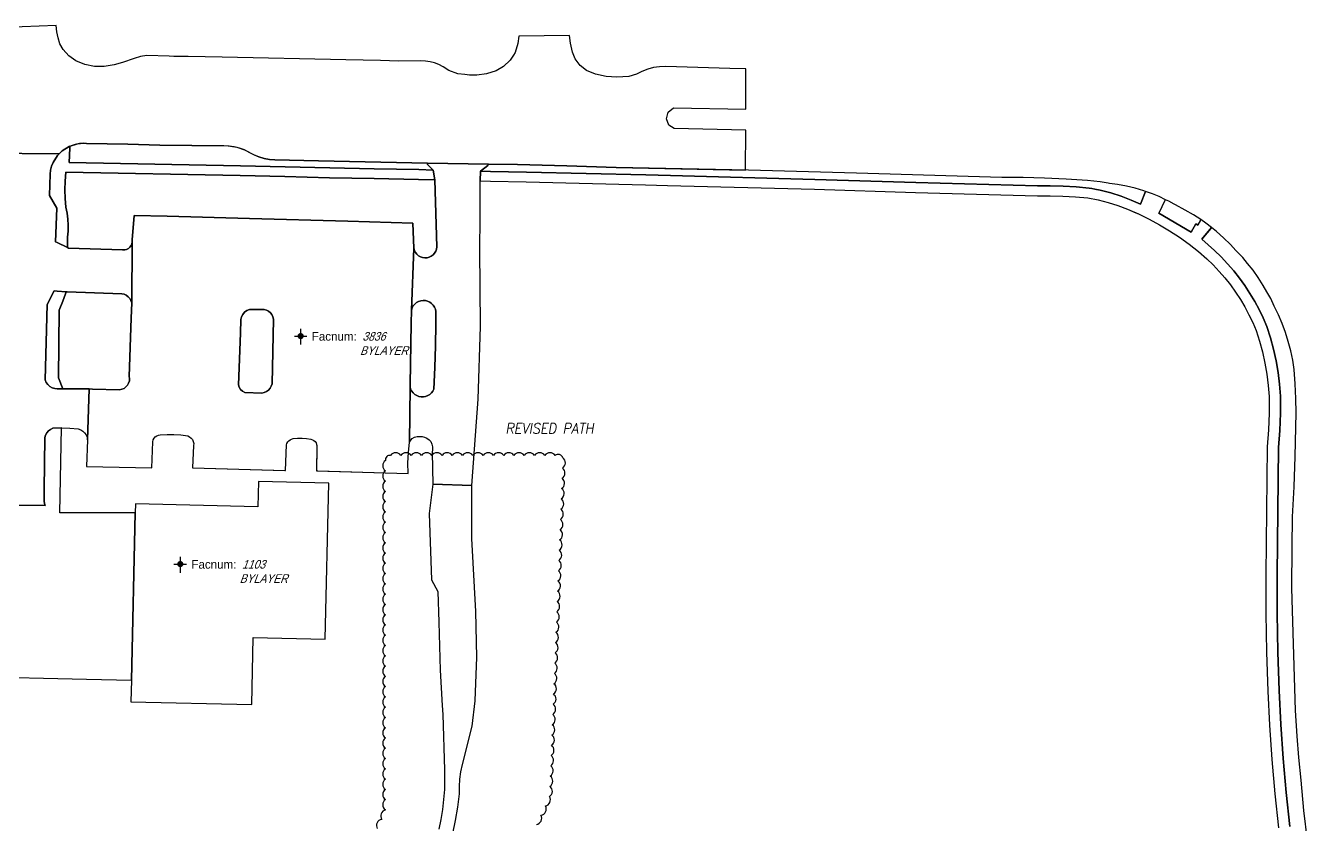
# Model space of a CAD drawing. Header units: inches. Extents: x 1273557 to 1282364, y 239587 to 246310.
# Drawn here: x 1281633 to 1282257, y 243218 to 243607 of the extents above; entities that cross this region are included whole.
import ezdxf
from ezdxf.enums import TextEntityAlignment as Align

# ---------------------------------------------------------------- set-up
doc = ezdxf.new("R2010")
doc.units = ezdxf.units.IN
doc.header["$MEASUREMENT"] = 0
doc.linetypes.add('DASHED2', pattern=[0.375, 0.25, -0.125])
doc.layers.add('BLDG-DATA', color=159, linetype='DASHED2', lineweight=30)
for name, color, linetype in [('BLDG-UW', 231, 'Continuous'), ('GRASS', 3, 'Continuous'), ('PATH', 253, 'Continuous'), ('PRKG-DATA', 255, 'Continuous'), ('PRKG-UW', 6, 'Continuous'), ('PRKG-UW-ISLAND', 40, 'Continuous'), ('REV-2013', 1, 'Continuous'), ('STREET-NONUW', 4, 'Continuous'), ('STREET-UW', 50, 'Continuous')]:
    doc.layers.add(name, color=color, linetype=linetype)
doc.styles.add('Revisions', font='simplex.shx', dxfattribs={"width": 0.9, "oblique": 10, "height": 25})
doc.styles.add('SS_LITE', font='FRABK.TTF', dxfattribs={"height": 16})

# ---------------------------------------------------------------- blocks, each defined once
blk = doc.blocks.new('*U1')
for p, q in [((-3.08, 0), (3.08, 0)), ((0, 3.55), (0, -4.2))]:
    blk.add_line(p, q)
at = {"const_width": 1.5}
blk.add_lwpolyline([(-0.75, 0, 1), (0.75, 0, 1)], format="xyb", close=True, dxfattribs=at)
at = {"layer": 'BLDG-DATA', "color": 1, "style": 'SS_LITE'}
blk.add_text('Facnum:', height=4.2, dxfattribs=at).set_placement((27.26, -2.25), align=Align.RIGHT)
at = {"layer": 'BLDG-DATA', "color": 7, "style": 'SS_LITE', "oblique": 20, "width": 0.9, "flags": 8}
for tag, p in [('FACNUM', (29.98, -2.25)), ('OBJECT', (28.84, -9.16))]:
    blk.add_attdef(tag, p, '', height=4.2, dxfattribs=at)
blk = doc.blocks.new('*U8')
for p, q in [((-3.08, 0), (3.08, 0)), ((0, 3.55), (0, -4.2))]:
    blk.add_line(p, q)
at = {"const_width": 1.5}
blk.add_lwpolyline([(-0.75, 0, 1), (0.75, 0, 1)], format="xyb", close=True, dxfattribs=at)
at = {"layer": 'PRKG-DATA', "color": 1, "style": 'SS_LITE'}
blk.add_text('Facnum:', height=4.2, dxfattribs=at).set_placement((27.26, -2.25), align=Align.RIGHT)
at = {"layer": 'PRKG-DATA', "color": 7, "style": 'SS_LITE', "oblique": 20, "width": 0.9, "flags": 8}
for tag, p in [('FACNUM', (29.98, -2.25)), ('OBJECT', (28.84, -9.16))]:
    blk.add_attdef(tag, p, '', height=4.2, dxfattribs=at)

msp = doc.modelspace()

# ---------------------------------------------------------------- linework, layer by layer
at = {"layer": 'BLDG-UW'}
msp.add_lwpolyline([(1281686.84, 243374.18), (1281686.74, 243369.83), (1281684.86, 243288.41), (1281684.62, 243277.95), (1281743.39, 243276.57), (1281744.15, 243309.14), (1281779.1, 243308.33), (1281780.89, 243384.24), (1281746.61, 243385.04), (1281746.32, 243372.79), (1281686.84, 243374.18)], close=True, dxfattribs=at)
at = {"layer": 'GRASS'}
for points in [[(1281744.41, 243544.06), (1281742.07, 243545.27), (1281739.78, 243546.44), (1281737.37, 243547.35), (1281734.88, 243547.99), (1281732.33, 243548.35), (1281729.76, 243548.43), (1281714.21, 243548.53), (1281698.66, 243548.79), (1281683.11, 243549.22), (1281663.02, 243549.64), (1281661.58, 243549.67), (1281659.53, 243549.53), (1281657.52, 243549.13), (1281655.57, 243548.5), (1281654.93, 243548.2), (1281654.88, 243547.26), (1281654.48, 243540.31), (1281737.91, 243538.77), (1281759.61, 243538.23), (1281781.29, 243537.73), (1281802.97, 243537.27), (1281824.68, 243536.85), (1281831.57, 243536.67), (1281828.85, 243539.43), (1281828.87, 243540.08), (1281775.9, 243541.22), (1281754.58, 243541.6), (1281751.96, 243541.84), (1281749.38, 243542.33), (1281746.85, 243543.08)], [(1281832.53, 243531.86), (1281824.57, 243532.07), (1281802.88, 243532.49), (1281781.18, 243532.95), (1281759.49, 243533.45), (1281737.81, 243533.99), (1281652.97, 243535.56), (1281652.6, 243531.31), (1281652.49, 243527.05), (1281652.62, 243522.79), (1281653.01, 243518.55), (1281653.6, 243515.68), (1281653.96, 243512.76), (1281654.1, 243509.81), (1281654.02, 243506.87), (1281653.72, 243503.93), (1281653.76, 243498.95), (1281654.26, 243498.71), (1281680.58, 243497.78), (1281681.56, 243497.8), (1281682.51, 243498.03), (1281683.38, 243498.48), (1281684.13, 243499.12), (1281684.71, 243499.91), (1281685.09, 243500.81), (1281685.26, 243501.77), (1281685.21, 243502.75), (1281686.15, 243514.54), (1281702.25, 243514.21), (1281742.31, 243513.09), (1281790.1, 243511.85), (1281821.71, 243510.79), (1281822.27, 243498.61), (1281822.55, 243497.55), (1281823.02, 243496.56), (1281823.69, 243495.69), (1281824.51, 243494.96), (1281825.45, 243494.41), (1281826.49, 243494.05), (1281827.58, 243493.9), (1281828.67, 243493.96), (1281829.73, 243494.24), (1281830.72, 243494.72), (1281831.6, 243495.38), (1281832.32, 243496.2), (1281832.88, 243497.15), (1281833.23, 243498.18), (1281833.38, 243499.27)], [(1282118.7, 243532.98), (1282108.28, 243532.99), (1282037.61, 243535.22), (1282020.08, 243535.7), (1282002.55, 243536.16), (1281985.03, 243536.58), (1281920.64, 243537.94), (1281896.65, 243538.72), (1281872.66, 243539.3), (1281858.57, 243539.51), (1281858.27, 243538.86), (1281854.62, 243536.12), (1281859.55, 243536.01), (1281877, 243535.7), (1281935.04, 243534.28), (1281947.04, 243533.97), (1282017.32, 243532.12), (1282066.39, 243530.57), (1282125.69, 243528.97), (1282131.84, 243528.95), (1282138.12, 243528.77), (1282144.38, 243528.42), (1282150.82, 243527.88), (1282152.11, 243527.64), (1282153.56, 243527.36), (1282156.15, 243526.86), (1282161.3, 243525.54), (1282166.35, 243523.91), (1282171.25, 243522), (1282175.74, 243520.05), (1282178.12, 243526.3), (1282177.42, 243526.55), (1282173.21, 243527.8), (1282168.95, 243528.81), (1282164.64, 243529.6), (1282160.59, 243530.18), (1282160.01, 243530.26), (1282156.2, 243530.95), (1282149.95, 243531.53), (1282139.54, 243532.25), (1282129.12, 243532.73)], [(1282197.52, 243517.2), (1282192.84, 243519.73), (1282192.17, 243520.08), (1282189.51, 243521.44), (1282187.86, 243522.25), (1282187.64, 243521.8), (1282184.65, 243515.68), (1282200.45, 243506.41), (1282202.69, 243510.5), (1282203.68, 243509.9), (1282204.88, 243512.02), (1282205.18, 243512.55), (1282201.54, 243514.92)], [(1281684.7, 243464.61), (1281684.97, 243472.03), (1281684.59, 243473.18), (1281684.01, 243474.18), (1281683.24, 243475.04), (1281682.32, 243475.73), (1281681.28, 243476.22), (1281680.15, 243476.5), (1281653.53, 243477.42), (1281653.04, 243477.38), (1281652.73, 243476.46), (1281651.54, 243472.9), (1281649.66, 243468.41), (1281649.39, 243435.64), (1281651.44, 243430.26), (1281665.88, 243430.12), (1281679.09, 243429.8), (1281680.21, 243430), (1281681.26, 243430.45), (1281682.19, 243431.12), (1281682.95, 243431.97), (1281683.5, 243432.97), (1281683.83, 243434.07), (1281683.9, 243435.21), (1281683.74, 243436.19)], [(1281832.72, 243451.13), (1281832.89, 243461.66), (1281832.94, 243462.03), (1281832.95, 243467.88), (1281832.71, 243468.97), (1281832.27, 243470.01), (1281831.65, 243470.94), (1281830.86, 243471.74), (1281829.94, 243472.39), (1281828.92, 243472.85), (1281827.83, 243473.12), (1281826.71, 243473.18), (1281825.6, 243473.03), (1281824.53, 243472.68), (1281823.55, 243472.14), (1281822.68, 243471.43), (1281821.96, 243470.57), (1281821.42, 243469.59), (1281821.06, 243468.53), (1281820.9, 243461.96), (1281820.53, 243432.38), (1281820.44, 243431.26), (1281820.66, 243430.17), (1281821.17, 243429.17), (1281821.85, 243428.28), (1281822.67, 243427.53), (1281823.62, 243426.94), (1281824.66, 243426.54), (1281825.75, 243426.32), (1281826.87, 243426.31), (1281827.97, 243426.5), (1281829.02, 243426.89), (1281829.97, 243427.46), (1281830.81, 243428.2), (1281831.51, 243429.07), (1281832.03, 243430.06), (1281832.43, 243440.6)], [(1281753.89, 243464.16), (1281753.66, 243465.28), (1281753.18, 243466.34), (1281752.47, 243467.25), (1281751.6, 243467.99), (1281750.58, 243468.52), (1281749.46, 243468.82), (1281742.24, 243468.85), (1281740.94, 243468.26), (1281739.86, 243467.46), (1281738.99, 243466.43), (1281738.36, 243465.25), (1281738, 243463.94), (1281737.83, 243457.23), (1281736.87, 243432.08), (1281737.2, 243430.95), (1281737.9, 243429.86), (1281738.87, 243429), (1281740.08, 243428.45), (1281748.34, 243428.15), (1281749.49, 243428.43), (1281750.54, 243428.91), (1281751.48, 243429.6), (1281752.27, 243430.46), (1281752.86, 243431.46), (1281753.27, 243432.59)]]:
    msp.add_lwpolyline(points, close=True, dxfattribs=at)
for points in [[(1281841.24, 243213.82), (1281842.58, 243220.2), (1281843.64, 243226.63), (1281844.42, 243233.1), (1281844.42, 243233.1), (1281844.41, 243236.7), (1281844.66, 243240.29), (1281845.17, 243243.86), (1281845.93, 243247.38), (1281845.93, 243247.38), (1281850.65, 243266.12), (1281852.03, 243278.46), (1281852.96, 243299.71), (1281852.44, 243321.84), (1281850.46, 243357.34), (1281850.38, 243383.1), (1281850.38, 243383.1), (1281853.56, 243425.26), (1281854.63, 243460.46), (1281854.27, 243498.27), (1281854.56, 243512.86), (1281854.5, 243531.34), (1281859.46, 243531.23), (1281876.9, 243530.92), (1281934.92, 243529.5), (1281945.66, 243529.22), (1282017.18, 243527.34), (1282066.25, 243525.79), (1282125.62, 243524.19), (1282131.77, 243524.17), (1282137.91, 243523.99), (1282144.05, 243523.65), (1282150.17, 243523.14), (1282155.1, 243522.19), (1282159.97, 243520.94), (1282164.75, 243519.41), (1282169.43, 243517.58), (1282174.72, 243515.29), (1282179.9, 243512.77), (1282184.98, 243510.03), (1282189.93, 243507.09), (1282194.75, 243503.94), (1282199.44, 243500.58), (1282203.98, 243497.03), (1282207.98, 243493.45), (1282211.08, 243490.47), (1282214.03, 243487.37), (1282216.83, 243484.14), (1282219.48, 243480.79), (1282221.98, 243477.32), (1282224.32, 243473.74), (1282226.5, 243470.06), (1282228.51, 243466.28), (1282230.35, 243462.42), (1282231.97, 243458.59), (1282233.62, 243453.45), (1282235.06, 243448.13), (1282236.26, 243442.75), (1282237.19, 243437.31), (1282237.88, 243431.84), (1282238.29, 243426.43), (1282238.29, 243418.42), (1282237.99, 243410.3), (1282237.39, 243401.92), (1282236.68, 243339.69), (1282236.71, 243320.85), (1282237.03, 243302), (1282237.64, 243283.14), (1282238.53, 243266.48), (1282239.7, 243249.85), (1282241.15, 243233.23), (1282242.88, 243216.67)], [(1282256.93, 243210.39), (1282255.29, 243225.1), (1282253.87, 243239.83), (1282252.82, 243250.8), (1282251.98, 243261.27), (1282251.18, 243273.63), (1282249.41, 243333.14), (1282249.51, 243353.22), (1282249.64, 243367.9), (1282250.45, 243382.56), (1282251.06, 243397.22), (1282251.51, 243418.45), (1282251.39, 243425.52), (1282251.06, 243432.58), (1282250.53, 243439.62), (1282249.79, 243444.19), (1282248.83, 243448.72), (1282247.64, 243453.21), (1282246.25, 243457.63), (1282244.63, 243461.97), (1282242.82, 243466.24), (1282240.79, 243470.43), (1282239.19, 243474.17), (1282237.26, 243477.43), (1282235.37, 243480.56), (1282232.97, 243484.44), (1282230.56, 243487.96), (1282227.83, 243491.24), (1282225.49, 243494.06), (1282222.63, 243497.02), (1282222.17, 243497.57), (1282219.46, 243500.38), (1282216.2, 243503.66), (1282212.76, 243506.77), (1282210.28, 243508.78), (1282209.9, 243508.3), (1282205.66, 243502.96), (1282211.75, 243497.51), (1282215.01, 243494.37), (1282218.13, 243491.09), (1282221.09, 243487.67), (1282223.9, 243484.12), (1282226.54, 243480.45), (1282229.02, 243476.66), (1282231.33, 243472.77), (1282233.45, 243468.78), (1282235.4, 243464.69), (1282237.16, 243460.52), (1282238.93, 243455.02), (1282240.44, 243449.45), (1282241.69, 243443.81), (1282242.67, 243438.13), (1282243.38, 243432.4), (1282243.83, 243426.64), (1282243.83, 243418.31), (1282243.52, 243409.99), (1282242.92, 243401.69), (1282242.22, 243339.66), (1282242.24, 243320.9), (1282242.56, 243302.13), (1282243.17, 243283.38), (1282244.05, 243266.82), (1282245.22, 243250.28), (1282246.66, 243233.76), (1282248.38, 243217.27)], [(1281607.22, 243290.31), (1281662.92, 243288.95), (1281684.86, 243288.41), (1281684.86, 243288.41), (1281684.62, 243277.95), (1281743.39, 243276.57), (1281744.15, 243309.14), (1281779.1, 243308.33), (1281780.89, 243384.24), (1281746.61, 243385.04), (1281746.32, 243372.79), (1281686.84, 243374.18), (1281686.74, 243369.83), (1281649.94, 243369.95), (1281650.85, 243411.23), (1281654.88, 243411.14), (1281659.01, 243410.79), (1281660.16, 243410.34), (1281661.2, 243409.68), (1281662.09, 243408.82), (1281662.78, 243407.79), (1281663.25, 243406.65), (1281663.49, 243405.44), (1281663.06, 243392.45), (1281694.79, 243391.85), (1281695.21, 243404.5), (1281695.43, 243405.36), (1281695.84, 243406.14), (1281696.42, 243406.8), (1281697.15, 243407.32), (1281697.97, 243407.65), (1281698.84, 243407.78), (1281702.19, 243408.02), (1281705.54, 243408.03), (1281708.89, 243407.8), (1281712.21, 243407.34), (1281713.11, 243406.91), (1281713.89, 243406.28), (1281714.51, 243405.49), (1281714.93, 243404.59), (1281715.14, 243403.61), (1281715.12, 243402.61), (1281714.56, 243391.8), (1281759.83, 243390.52), (1281760.28, 243402.91), (1281760.49, 243403.67), (1281760.86, 243404.39), (1281761.37, 243404.98), (1281762.02, 243405.47), (1281762.74, 243405.79), (1281763.56, 243405.97), (1281765.7, 243406.23), (1281767.86, 243406.27), (1281770.01, 243406.08), (1281772.12, 243405.67), (1281772.91, 243405.45), (1281773.61, 243405.06), (1281774.2, 243404.54), (1281774.65, 243403.9), (1281774.96, 243403.17), (1281775.07, 243402.57), (1281774.85, 243390.27), (1281819.4, 243389.09), (1281819.38, 243394.15), (1281819.64, 243399.21), (1281820.19, 243404.25), (1281820.71, 243405.24), (1281821.46, 243406.08), (1281822.59, 243406.63), (1281823.79, 243406.97), (1281825.04, 243407.09), (1281826.28, 243406.99), (1281827.49, 243406.66), (1281828.63, 243406.13), (1281829.65, 243405.41), (1281830.53, 243404.52), (1281831.03, 243403.27), (1281831.32, 243401.96), (1281831.38, 243400.61), (1281831.21, 243399.28), (1281831.5, 243383.86), (1281829.74, 243369.5), (1281830.87, 243337.22), (1281833.83, 243331.59), (1281834.36, 243316.69), (1281835.04, 243293.39), (1281836.02, 243276.15), (1281836.33, 243271.69), (1281837.18, 243244.9), (1281837.18, 243244.9), (1281837.23, 243240.05), (1281837.08, 243235.19), (1281836.72, 243230.35), (1281836.16, 243225.53), (1281835.39, 243220.73), (1281834.43, 243215.97)]]:
    msp.add_lwpolyline(points, dxfattribs=at)
at = {"layer": 'PATH'}
for points in [[(1281824.68, 243536.85), (1281802.97, 243537.27), (1281781.29, 243537.73), (1281759.61, 243538.23), (1281737.91, 243538.77), (1281654.48, 243540.31), (1281654.88, 243547.26), (1281654.94, 243548.3), (1281654.6, 243548.19), (1281651.11, 243546), (1281648.95, 243543.78), (1281646.76, 243540.41), (1281646.03, 243538.57), (1281645.55, 243536.65), (1281645.32, 243534.68), (1281644.92, 243524.24), (1281648.49, 243518.06), (1281647.98, 243501.8), (1281648.67, 243501.35), (1281653.76, 243498.95), (1281653.72, 243503.93), (1281654.02, 243506.87), (1281654.1, 243509.81), (1281653.96, 243512.76), (1281653.6, 243515.68), (1281653.01, 243518.55), (1281652.62, 243522.79), (1281652.49, 243527.05), (1281652.6, 243531.31), (1281652.97, 243535.56), (1281737.81, 243533.99), (1281759.49, 243533.45), (1281781.18, 243532.95), (1281802.88, 243532.49), (1281824.57, 243532.07), (1281832.53, 243531.86), (1281831.57, 243536.67)], [(1281649.66, 243468.41), (1281651.54, 243472.9), (1281652.73, 243476.46), (1281653.04, 243477.38), (1281648.72, 243477.76), (1281647.26, 243477.94), (1281643.82, 243471.3), (1281642.84, 243434.66), (1281643.37, 243433.37), (1281644.13, 243432.29), (1281645.12, 243431.4), (1281646.27, 243430.75), (1281647.54, 243430.37), (1281648.8, 243430.28), (1281651.44, 243430.26), (1281649.39, 243435.64)]]:
    msp.add_lwpolyline(points, close=True, dxfattribs=at)
for points in [[(1282248.38, 243217.27), (1282246.66, 243233.76), (1282245.22, 243250.28), (1282244.05, 243266.82), (1282243.17, 243283.38), (1282242.56, 243302.13), (1282242.24, 243320.9), (1282242.22, 243339.66), (1282242.92, 243401.69), (1282243.52, 243409.99), (1282243.83, 243418.31), (1282243.83, 243426.64), (1282243.38, 243432.4), (1282242.67, 243438.13), (1282241.69, 243443.81), (1282240.44, 243449.45), (1282238.93, 243455.02), (1282237.16, 243460.52), (1282235.4, 243464.69), (1282233.45, 243468.78), (1282231.33, 243472.77), (1282229.02, 243476.66), (1282226.54, 243480.45), (1282223.9, 243484.12), (1282221.09, 243487.67), (1282218.13, 243491.09), (1282215.01, 243494.37), (1282211.75, 243497.51), (1282205.66, 243502.96), (1282210.28, 243508.78), (1282207.57, 243510.86), (1282205.18, 243512.55), (1282203.68, 243509.9), (1282202.69, 243510.5), (1282200.45, 243506.41), (1282184.65, 243515.68), (1282187.86, 243522.25), (1282184.81, 243523.75), (1282181.62, 243525.07), (1282178.12, 243526.3), (1282175.74, 243520.05), (1282171.25, 243522), (1282166.35, 243523.91), (1282161.3, 243525.54), (1282156.15, 243526.86), (1282153.56, 243527.36), (1282152.11, 243527.64), (1282150.82, 243527.88), (1282144.38, 243528.42), (1282138.12, 243528.77), (1282131.84, 243528.95), (1282125.69, 243528.97), (1282066.39, 243530.57), (1282017.32, 243532.12), (1281947.04, 243533.97), (1281935.04, 243534.28), (1281877, 243535.7), (1281859.55, 243536.01), (1281854.62, 243536.12), (1281854.5, 243531.34), (1281859.46, 243531.23), (1281876.9, 243530.92), (1281934.92, 243529.5), (1281945.66, 243529.22), (1282017.18, 243527.34), (1282066.25, 243525.79), (1282125.62, 243524.19), (1282131.77, 243524.17), (1282137.91, 243523.99), (1282144.05, 243523.65), (1282150.17, 243523.14), (1282155.1, 243522.19), (1282159.97, 243520.94), (1282164.75, 243519.41), (1282169.43, 243517.58), (1282173.47, 243515.83), (1282174.72, 243515.29), (1282179.9, 243512.77), (1282184.98, 243510.03), (1282189.93, 243507.09), (1282194.75, 243503.94), (1282199.44, 243500.58), (1282203.98, 243497.03), (1282207.98, 243493.45), (1282211.08, 243490.47), (1282214.03, 243487.37), (1282216.83, 243484.14), (1282219.48, 243480.79), (1282221.98, 243477.32), (1282224.32, 243473.74), (1282226.5, 243470.06), (1282228.51, 243466.28), (1282230.35, 243462.42), (1282231.97, 243458.59), (1282233.62, 243453.45), (1282235.06, 243448.13), (1282236.26, 243442.75), (1282237.19, 243437.31), (1282237.88, 243431.84), (1282238.29, 243426.43), (1282238.29, 243418.42), (1282237.99, 243410.3), (1282237.39, 243401.92), (1282236.68, 243339.69), (1282236.71, 243320.85), (1282237.03, 243302), (1282237.64, 243283.14), (1282238.53, 243266.48), (1282239.7, 243249.85), (1282241.15, 243233.23), (1282242.88, 243216.67)], [(1281607.22, 243290.31), (1281662.92, 243288.95), (1281684.86, 243288.41), (1281686.74, 243369.83), (1281649.94, 243369.95), (1281650.85, 243411.23), (1281650.73, 243411.23), (1281646.59, 243411.06), (1281645.49, 243410.49), (1281644.52, 243409.72), (1281643.71, 243408.78), (1281643.09, 243407.71), (1281642.69, 243406.54), (1281642.45, 243381.11), (1281642.4, 243375.57), (1281642.54, 243374.45), (1281642.89, 243373.39), (1281622.22, 243373.63)], [(1281841.24, 243213.82), (1281842.58, 243220.2), (1281843.64, 243226.63), (1281844.42, 243233.1), (1281844.42, 243233.1), (1281844.41, 243236.7), (1281844.66, 243240.29), (1281845.17, 243243.86), (1281845.93, 243247.38), (1281845.93, 243247.38), (1281850.65, 243266.12), (1281852.03, 243278.46), (1281852.96, 243299.71), (1281852.44, 243321.84), (1281850.46, 243357.34), (1281850.38, 243383.1), (1281831.5, 243383.86), (1281829.74, 243369.5), (1281830.87, 243337.22), (1281833.83, 243331.59), (1281834.36, 243316.69), (1281835.04, 243293.39), (1281836.02, 243276.15), (1281836.33, 243271.69), (1281837.18, 243244.9), (1281837.18, 243244.9), (1281837.23, 243240.05), (1281837.08, 243235.19), (1281836.72, 243230.35), (1281836.16, 243225.53), (1281835.39, 243220.73), (1281834.43, 243215.97)]]:
    msp.add_lwpolyline(points, dxfattribs=at)
at = {"layer": 'PRKG-UW'}
msp.add_lwpolyline([(1281820.44, 243431.26), (1281820.53, 243432.38), (1281820.9, 243461.96), (1281821.06, 243468.53), (1281822.27, 243498.61), (1281821.71, 243510.79), (1281790.1, 243511.85), (1281742.31, 243513.09), (1281702.25, 243514.21), (1281686.15, 243514.54), (1281685.21, 243502.75), (1281685.26, 243501.77), (1281684.97, 243472.03), (1281684.7, 243464.61), (1281683.74, 243436.19), (1281683.9, 243435.21), (1281683.83, 243434.07), (1281683.5, 243432.97), (1281682.95, 243431.97), (1281682.19, 243431.12), (1281681.26, 243430.45), (1281680.21, 243430), (1281679.09, 243429.8), (1281665.88, 243430.12), (1281664.31, 243430.13), (1281663.49, 243405.44), (1281663.06, 243392.45), (1281694.79, 243391.85), (1281695.21, 243404.5), (1281695.43, 243405.36), (1281695.84, 243406.14), (1281696.42, 243406.8), (1281697.15, 243407.32), (1281697.97, 243407.65), (1281698.84, 243407.78), (1281702.19, 243408.02), (1281705.54, 243408.03), (1281708.89, 243407.8), (1281712.21, 243407.34), (1281713.11, 243406.91), (1281713.89, 243406.28), (1281714.51, 243405.49), (1281714.93, 243404.59), (1281715.14, 243403.61), (1281715.12, 243402.61), (1281714.56, 243391.8), (1281759.47, 243390.53), (1281759.83, 243390.53), (1281760.28, 243402.91), (1281760.49, 243403.67), (1281760.86, 243404.39), (1281761.37, 243404.98), (1281762.02, 243405.47), (1281762.74, 243405.79), (1281763.56, 243405.97), (1281765.7, 243406.23), (1281767.86, 243406.27), (1281770.01, 243406.08), (1281772.12, 243405.67), (1281772.91, 243405.45), (1281773.61, 243405.06), (1281774.2, 243404.54), (1281774.65, 243403.9), (1281774.96, 243403.17), (1281775.1, 243402.39), (1281775.05, 243401.53), (1281774.85, 243390.29), (1281775.5, 243390.26), (1281775.5, 243390.25), (1281819.4, 243389.09), (1281819.38, 243394.15), (1281819.64, 243399.21), (1281820.19, 243404.25)], close=True, dxfattribs=at)
at = {"layer": 'PRKG-UW-ISLAND'}
msp.add_lwpolyline([(1281738.36, 243465.25), (1281738.99, 243466.43), (1281739.86, 243467.46), (1281740.94, 243468.26), (1281742.24, 243468.85), (1281749.46, 243468.82), (1281750.58, 243468.52), (1281751.6, 243467.99), (1281752.47, 243467.25), (1281753.18, 243466.34), (1281753.66, 243465.28), (1281753.89, 243464.16), (1281753.27, 243432.59), (1281752.86, 243431.46), (1281752.27, 243430.46), (1281751.48, 243429.6), (1281750.54, 243428.91), (1281749.49, 243428.43), (1281748.34, 243428.15), (1281740.08, 243428.45), (1281738.87, 243429), (1281737.9, 243429.86), (1281737.2, 243430.95), (1281736.87, 243432.08), (1281737.83, 243457.23), (1281738, 243463.94)], close=True, dxfattribs=at)
at = {"layer": 'REV-2013'}
msp.add_lwpolyline([(1281881.9, 243218.24, 0.520567), (1281884.09, 243222.74, 0.520567), (1281886.28, 243227.23, 0.520567), (1281888.22, 243231.79, 0.520567), (1281888.42, 243236.79, 0.520567), (1281888.61, 243241.78, 0.520567), (1281888.81, 243246.78, 0.520567), (1281889.01, 243251.78, 0.520567), (1281889.21, 243256.77, 0.520567), (1281889.41, 243261.77, 0.520567), (1281889.6, 243266.77, 0.520567), (1281889.8, 243271.76, 0.520567), (1281890, 243276.76, 0.520567), (1281890.2, 243281.75, 0.520567), (1281890.39, 243286.75, 0.520567), (1281890.59, 243291.75, 0.520567), (1281890.79, 243296.74, 0.520567), (1281890.99, 243301.74, 0.520567), (1281891.19, 243306.73, 0.520567), (1281891.38, 243311.73, 0.520567), (1281891.58, 243316.73, 0.520567), (1281891.78, 243321.72, 0.520567), (1281891.98, 243326.72, 0.520567), (1281892.17, 243331.71, 0.520567), (1281892.37, 243336.71, 0.520567), (1281892.57, 243341.71, 0.520567), (1281892.77, 243346.7, 0.520567), (1281892.97, 243351.7, 0.520567), (1281893.16, 243356.69, 0.520567), (1281893.36, 243361.69, 0.520567), (1281893.56, 243366.69, 0.520567), (1281893.76, 243371.68, 0.520567), (1281893.95, 243376.68, 0.520567), (1281894.15, 243381.68, 0.520567), (1281894.35, 243386.67, 0.520567), (1281894.55, 243391.67, 0.520567), (1281894.75, 243396.66, 0.520567), (1281890.94, 243397.81, 0.520567), (1281885.94, 243397.81, 0.520567), (1281880.94, 243397.81, 0.520567), (1281875.94, 243397.81, 0.520567), (1281870.94, 243397.81, 0.520567), (1281865.94, 243397.81, 0.520567), (1281860.94, 243397.81, 0.520567), (1281855.94, 243397.81, 0.520567), (1281850.94, 243397.81, 0.520567), (1281845.94, 243397.81, 0.520567), (1281840.94, 243397.81, 0.520567), (1281835.94, 243397.81, 0.520567), (1281830.94, 243397.81, 0.520567), (1281825.94, 243397.81, 0.520567), (1281820.94, 243397.81, 0.520567), (1281815.94, 243397.81, 0.520567), (1281810.94, 243397.81, 0.520567), (1281808.42, 243395.32, 0.520567), (1281808.42, 243390.32, 0.520567), (1281808.42, 243385.32, 0.520567), (1281808.42, 243380.32, 0.520567), (1281808.42, 243375.32, 0.520567), (1281808.42, 243370.32, 0.520567), (1281808.42, 243365.32, 0.520567), (1281808.42, 243360.32, 0.520567), (1281808.42, 243355.32, 0.520567), (1281808.42, 243350.32, 0.520567), (1281808.42, 243345.32, 0.520567), (1281808.42, 243340.32, 0.520567), (1281808.42, 243335.32, 0.520567), (1281808.42, 243330.32, 0.520567), (1281808.42, 243325.32, 0.520567), (1281808.42, 243320.32, 0.520567), (1281808.42, 243315.32, 0.520567), (1281808.42, 243310.32, 0.520567), (1281808.42, 243305.32, 0.520567), (1281808.42, 243300.32, 0.520567), (1281808.42, 243295.32, 0.520567), (1281808.42, 243290.32, 0.520567), (1281808.42, 243285.32, 0.520567), (1281808.42, 243280.32, 0.520567), (1281808.42, 243275.32, 0.520567), (1281808.42, 243270.32, 0.520567), (1281808.42, 243265.32, 0.520567), (1281808.42, 243260.32, 0.520567), (1281808.42, 243255.32, 0.520567), (1281808.42, 243250.32, 0.520567), (1281808.42, 243245.32, 0.520567), (1281808.42, 243240.32, 0.520567), (1281808.42, 243235.32, 0.520567), (1281808.42, 243230.32, 0.520567), (1281808.42, 243225.32, 0.520567), (1281806.61, 243220.73, 0.520567), (1281804.44, 243216.23, 0.520567)], format="xyb", dxfattribs=at)
at = {"layer": 'STREET-NONUW'}
msp.add_lwpolyline([(1281613.37, 243544.9), (1281649.7, 243544.55), (1281651.11, 243546), (1281654.6, 243548.19), (1281658.55, 243549.46), (1281661.58, 243549.67), (1281663.02, 243549.64), (1281683.11, 243549.22), (1281698.66, 243548.79), (1281714.21, 243548.53), (1281731.86, 243548.42), (1281736.15, 243547.81), (1281739.78, 243546.44), (1281744.54, 243544.01), (1281746.85, 243543.08), (1281749.38, 243542.33), (1281751.96, 243541.84), (1281754.58, 243541.6), (1281775.9, 243541.22), (1281828.87, 243540.08), (1281858.57, 243539.51), (1281872.66, 243539.3), (1281896.65, 243538.72), (1281920.64, 243537.94), (1281983.66, 243536.61), (1281983.68, 243556.12), (1281948.88, 243556.86), (1281946.26, 243558.55), (1281945.08, 243561.66), (1281945.97, 243564.83), (1281948.64, 243566.93), (1281983.68, 243566.3), (1281983.7, 243585.85), (1281975.94, 243586.09), (1281944.85, 243587.07), (1281941.68, 243586.9), (1281938.91, 243586.56), (1281936.03, 243585.72), (1281933.2, 243584.63), (1281930.54, 243583.35), (1281926.8, 243582.23), (1281921, 243581.81), (1281915.87, 243582.14), (1281910.63, 243583.34), (1281906.23, 243585.11), (1281903.1, 243587.61), (1281900.77, 243590.72), (1281899.41, 243593.95), (1281898.43, 243598.34), (1281898.03, 243602.19), (1281873.31, 243601.83), (1281872.87, 243598.3), (1281871.5, 243593.91), (1281870.66, 243592.6), (1281869.09, 243590.14), (1281865.92, 243587.09), (1281862.21, 243584.96), (1281857.56, 243583.44), (1281852.83, 243582.77), (1281849.33, 243582.89), (1281846.99, 243583.18), (1281843.64, 243583.55), (1281839.3, 243585.1), (1281836.45, 243586.96), (1281834.43, 243587.98), (1281832.32, 243588.78), (1281830.13, 243589.36), (1281827.9, 243589.7), (1281825.64, 243589.8), (1281814.71, 243589.71), (1281806.08, 243589.89), (1281789.19, 243590.25), (1281728.91, 243591.53), (1281712.44, 243591.87), (1281706.97, 243591.99), (1281705.43, 243591.97), (1281703.22, 243592.15), (1281692.36, 243592.37), (1281689.2, 243591.84), (1281686.11, 243591.01), (1281680.52, 243588.92), (1281676.39, 243587.83), (1281671.65, 243586.98), (1281666.86, 243587.02), (1281662.1, 243588), (1281657.87, 243589.79), (1281654.39, 243592.27), (1281651.62, 243595.36), (1281650.04, 243598.12), (1281649.15, 243601), (1281648.54, 243603.94), (1281648.22, 243606.93), (1281623.36, 243605.98)], dxfattribs=at)
at = {"layer": 'STREET-UW'}
msp.add_lwpolyline([(1281622.22, 243373.63), (1281642.89, 243373.39), (1281642.54, 243374.45), (1281642.4, 243375.57), (1281642.45, 243381.11), (1281642.69, 243406.54), (1281643.09, 243407.71), (1281643.71, 243408.78), (1281644.52, 243409.72), (1281645.49, 243410.49), (1281646.59, 243411.06), (1281650.73, 243411.23), (1281650.85, 243411.23), (1281654.88, 243411.14), (1281659.01, 243410.79), (1281660.16, 243410.34), (1281661.2, 243409.68), (1281662.09, 243408.82), (1281662.78, 243407.79), (1281663.25, 243406.65), (1281663.49, 243405.44), (1281664.31, 243430.13), (1281648.8, 243430.28), (1281647.54, 243430.37), (1281646.27, 243430.75), (1281645.12, 243431.4), (1281644.13, 243432.29), (1281643.37, 243433.37), (1281642.84, 243434.66), (1281643.82, 243471.3), (1281647.26, 243477.94), (1281648.72, 243477.76), (1281653.04, 243477.38), (1281653.53, 243477.42), (1281680.15, 243476.5), (1281681.28, 243476.22), (1281682.32, 243475.73), (1281683.24, 243475.04), (1281684.01, 243474.18), (1281684.59, 243473.18), (1281684.97, 243472.03), (1281685.26, 243501.77), (1281685.09, 243500.81), (1281684.71, 243499.91), (1281684.13, 243499.12), (1281683.38, 243498.48), (1281682.51, 243498.03), (1281681.56, 243497.8), (1281680.58, 243497.78), (1281654.26, 243498.71), (1281653.76, 243498.95), (1281648.67, 243501.35), (1281647.98, 243501.8), (1281648.49, 243518.06), (1281644.92, 243524.24), (1281645.32, 243534.68), (1281645.55, 243536.65), (1281646.03, 243538.57), (1281646.76, 243540.41), (1281648.95, 243543.78), (1281648.95, 243543.79), (1281648.96, 243543.79), (1281649.7, 243544.55), (1281613.37, 243544.9)], dxfattribs=at)
msp.add_lwpolyline([(1281858.57, 243539.51), (1281828.87, 243540.08), (1281828.85, 243539.43), (1281831.57, 243536.67), (1281832.53, 243531.86), (1281833.38, 243499.27), (1281833.23, 243498.18), (1281832.88, 243497.15), (1281832.32, 243496.2), (1281831.6, 243495.38), (1281830.72, 243494.72), (1281829.73, 243494.24), (1281828.67, 243493.96), (1281827.58, 243493.9), (1281826.49, 243494.05), (1281825.45, 243494.41), (1281824.51, 243494.96), (1281823.69, 243495.69), (1281823.02, 243496.56), (1281822.55, 243497.55), (1281822.27, 243498.61), (1281821.06, 243468.53), (1281821.42, 243469.59), (1281821.96, 243470.57), (1281822.68, 243471.43), (1281823.55, 243472.14), (1281824.53, 243472.68), (1281825.6, 243473.03), (1281826.71, 243473.18), (1281827.83, 243473.12), (1281828.92, 243472.85), (1281829.94, 243472.39), (1281830.86, 243471.74), (1281831.65, 243470.94), (1281832.27, 243470.01), (1281832.71, 243468.97), (1281832.95, 243467.88), (1281832.94, 243462.03), (1281832.89, 243461.66), (1281832.72, 243451.13), (1281832.43, 243440.6), (1281832.03, 243430.06), (1281831.51, 243429.07), (1281830.81, 243428.2), (1281829.97, 243427.46), (1281829.02, 243426.89), (1281827.97, 243426.5), (1281826.87, 243426.31), (1281825.75, 243426.32), (1281824.66, 243426.54), (1281823.62, 243426.94), (1281822.67, 243427.53), (1281821.85, 243428.28), (1281821.17, 243429.17), (1281820.66, 243430.17), (1281820.44, 243431.26), (1281820.19, 243404.25), (1281820.71, 243405.24), (1281821.46, 243406.08), (1281822.59, 243406.63), (1281823.79, 243406.97), (1281825.04, 243407.09), (1281826.28, 243406.99), (1281827.49, 243406.66), (1281828.63, 243406.13), (1281829.65, 243405.41), (1281830.53, 243404.52), (1281831.03, 243403.27), (1281831.32, 243401.96), (1281831.38, 243400.61), (1281831.21, 243399.28), (1281831.5, 243383.86), (1281850.38, 243383.1), (1281853.56, 243425.26), (1281854.63, 243460.46), (1281854.27, 243498.27), (1281854.56, 243512.86), (1281854.5, 243531.34), (1281854.62, 243536.12), (1281858.27, 243538.86), (1281858.57, 243539.51)], close=True, dxfattribs=at)

# ---------------------------------------------------------------- block references
at = {"layer": 'BLDG-DATA'}
ref = msp.add_blockref('*U1', (1281708.63, 243344.96), dxfattribs=at)
ref.add_attrib('FACNUM', '1103', (1281738.61, 243342.72), dxfattribs={"color": 7, "height": 4.2, "style": 'SS_LITE', "oblique": 20, "width": 0.9})
ref.add_attrib('OBJECT', 'BYLAYER', (1281737.47, 243335.81), dxfattribs={"color": 7, "height": 4.2, "style": 'SS_LITE', "oblique": 20, "width": 0.9})
at = {"layer": 'PRKG-DATA'}
ref = msp.add_blockref('*U8', (1281767.18, 243455.9), dxfattribs=at)
ref.add_attrib('FACNUM', '3836', (1281797.16, 243453.65), dxfattribs={"color": 7, "height": 4.2, "style": 'SS_LITE', "oblique": 20, "width": 0.9})
ref.add_attrib('OBJECT', 'BYLAYER', (1281796.02, 243446.74), dxfattribs={"color": 7, "height": 4.2, "style": 'SS_LITE', "oblique": 20, "width": 0.9})

# ---------------------------------------------------------------- texts
at = {"layer": 'REV-2013', "style": 'Revisions', "oblique": 10, "width": 0.913884}
msp.add_text('REVISED PATH', height=5, dxfattribs=at).set_placement((1281866.85, 243408.47))

doc.saveas('drawing.dxf')
